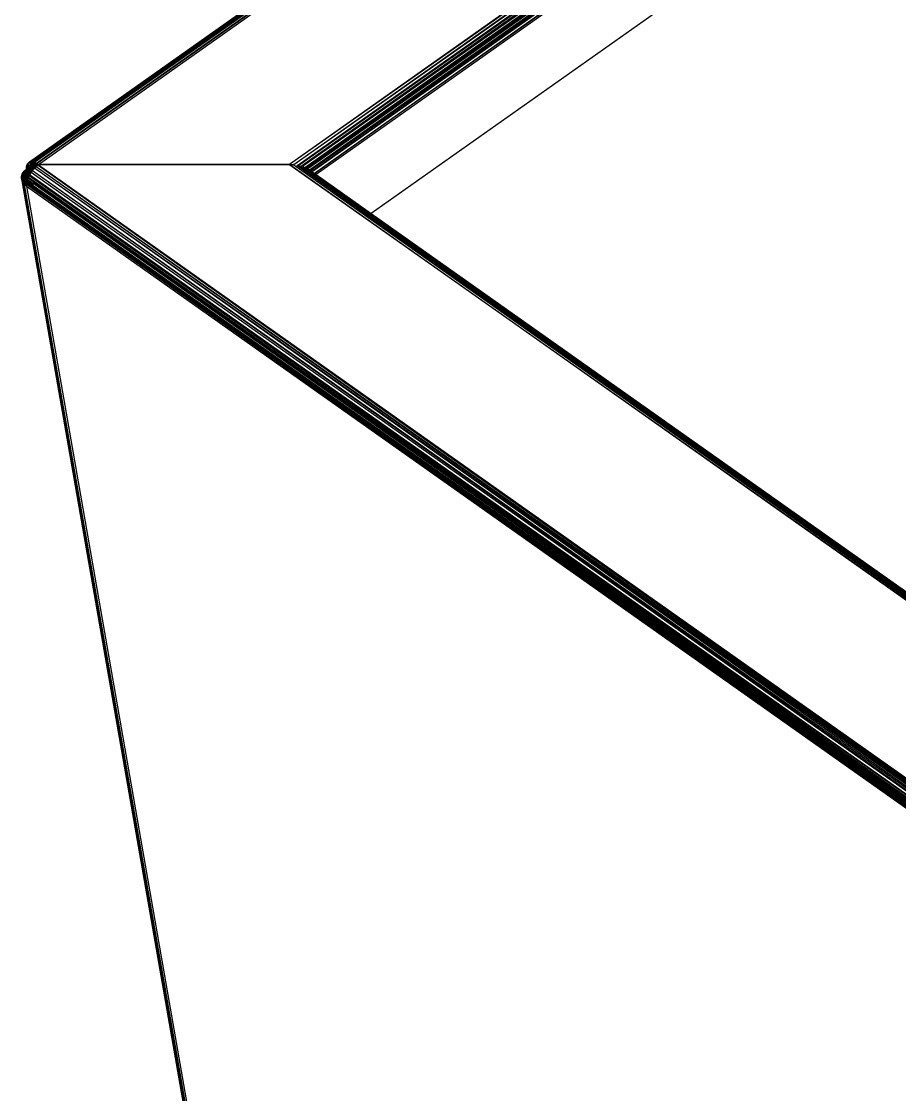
# Model space of a CAD drawing. Header units: inches. Extents: x 12 to 4609, y 5 to 3256.
# Drawn here: x 2518.5 to 2725.4, y 2174.7 to 2427.5 of the extents above; entities that cross this region are included whole.
import ezdxf

# ---------------------------------------------------------------- set-up
doc = ezdxf.new("R2010")
doc.units = ezdxf.units.IN
doc.header["$MEASUREMENT"] = 0

msp = doc.modelspace()

# ---------------------------------------------------------------- linework, layer by layer
for p, q in [((2871.17, 2642.37), (2520.46, 2394.38)), ((2870.89, 2642.2), (2520.46, 2394.38)), ((2868.69, 2640.44), (2520.46, 2394.38)), ((2520.8, 2394.45), (2868.69, 2640.44)), ((2520.8, 2394.45), (2869.08, 2640.42)), ((2869.08, 2640.42), (2521.19, 2394.44)), ((2521.19, 2394.44), (2869.51, 2640.31)), ((2869.51, 2640.31), (2521.64, 2394.32)), ((2869.96, 2640.1), (2521.64, 2394.32)), ((2522.1, 2394.12), (2869.96, 2640.1)), ((2869.96, 2640.1), (2522.21, 2394.06)), ((2870.43, 2639.81), (2522.21, 2394.06)), ((2522.57, 2393.84), (2870.43, 2639.81)), ((2902.83, 2620.9), (2581.72, 2393.84)), ((2903.33, 2620.51), (2581.72, 2393.84)), ((2903.33, 2620.51), (2582.73, 2393.76)), ((2903.8, 2620.04), (2582.73, 2393.76)), ((2583.62, 2393.64), (2903.8, 2620.04)), ((2583.62, 2393.64), (2904.24, 2619.51)), ((2583.75, 2393.61), (2904.24, 2619.51)), ((2904.24, 2619.51), (2583.88, 2393.58)), ((2904.24, 2619.51), (2584.49, 2393.41)), ((2904.65, 2618.95), (2584.49, 2393.41)), ((2904.65, 2618.95), (2584.78, 2393.33)), ((2585.3, 2393.13), (2904.65, 2618.95)), ((2585.3, 2393.13), (2905, 2618.35)), ((2585.61, 2393), (2905, 2618.35)), ((2905, 2618.35), (2585.71, 2392.95)), ((2905, 2618.35), (2585.99, 2392.78)), ((2905.28, 2617.75), (2585.99, 2392.78)), ((2586.38, 2392.55), (2905.28, 2617.75)), ((2586.59, 2392.41), (2905.28, 2617.75)), ((2586.59, 2392.41), (2905.49, 2617.16)), ((2905.49, 2617.16), (2586.96, 2392.13)), ((2905.49, 2617.16), (2587.03, 2392.08)), ((2587.54, 2391.72), (2905.49, 2617.16)), ((2905.62, 2616.59), (2587.54, 2391.72)), ((2905.62, 2616.59), (2587.57, 2391.7)), ((2905.66, 2616.07), (2587.57, 2391.7)), ((2905.66, 2616.07), (2587.96, 2391.42)), ((2874.17, 2575.41), (2600.96, 2382.23)), ((2518.91, 2391.91), (2519.14, 2392.2)), ((2519.14, 2392.2), (2519.26, 2392.34)), ((2519.14, 2392.2), (2519.29, 2392.14)), ((2519.26, 2392.34), (2519.43, 2392.48)), ((2519.26, 2392.34), (2519.81, 2392.13)), ((2519.26, 2392.34), (2519.82, 2392.08)), ((2519.29, 2392.14), (2519.26, 2392.34)), ((2519.35, 2391.81), (2519.29, 2392.14)), ((2519.29, 2392.14), (2519.86, 2391.87)), ((2519.29, 2392.14), (2519.84, 2391.96)), ((2519.43, 2392.48), (2519.71, 2392.72)), ((2519.43, 2392.48), (2519.78, 2392.33)), ((2519.43, 2392.48), (2519.78, 2392.29)), ((2519.7, 2392.83), (2519.72, 2393.18)), ((2519.71, 2392.72), (2519.7, 2392.83)), ((2519.79, 2392.78), (2519.7, 2392.83)), ((2519.79, 2392.78), (2519.71, 2392.72)), ((2520.86, 2392.01), (2519.71, 2392.72)), ((2519.71, 2392.72), (2520.79, 2391.92)), ((2520.88, 2392.04), (2519.71, 2392.72)), ((2519.78, 2392.33), (2519.71, 2392.72)), ((2519.72, 2393.3), (2519.77, 2393.5)), ((2519.72, 2393.3), (2519.87, 2393.41)), ((2519.72, 2393.18), (2519.72, 2393.3)), ((2519.79, 2393.24), (2519.72, 2393.3)), ((2519.72, 2393.18), (2519.79, 2393.24)), ((2519.93, 2392.99), (2519.72, 2393.18)), ((2519.77, 2393.5), (2519.79, 2393.6)), ((2519.87, 2393.41), (2519.77, 2393.5)), ((2519.78, 2392.33), (2520.76, 2391.87)), ((2519.78, 2392.29), (2519.78, 2392.33)), ((2519.78, 2392.29), (2520.71, 2391.78)), ((2519.81, 2392.13), (2519.78, 2392.29)), ((2519.79, 2393.6), (2519.81, 2393.65)), ((2519.83, 2393.63), (2519.79, 2393.6)), ((2519.95, 2393.46), (2519.79, 2393.6)), ((2519.79, 2393.24), (2519.95, 2393.35)), ((2520.01, 2393.05), (2519.79, 2393.24)), ((2520.88, 2392.04), (2519.79, 2392.78)), ((2519.81, 2393.65), (2519.86, 2393.77)), ((2519.91, 2393.72), (2519.81, 2393.65)), ((2519.83, 2393.63), (2519.81, 2393.65)), ((2519.81, 2392.13), (2520.71, 2391.78)), ((2519.82, 2392.08), (2519.81, 2392.13)), ((2519.82, 2392.08), (2520.65, 2391.69)), ((2519.84, 2391.96), (2519.82, 2392.08)), ((2519.93, 2393.7), (2519.83, 2393.63)), ((2519.98, 2393.48), (2519.83, 2393.63)), ((2519.84, 2391.96), (2519.84, 2391.94)), ((2519.86, 2393.77), (2519.95, 2393.94)), ((2519.91, 2393.72), (2519.86, 2393.77)), ((2519.87, 2393.41), (2519.95, 2393.46)), ((2519.95, 2393.35), (2519.87, 2393.41)), ((2520.05, 2393.83), (2519.91, 2393.72)), ((2519.93, 2393.7), (2519.91, 2393.72)), ((2520.08, 2393.8), (2519.93, 2393.7)), ((2520.06, 2393.54), (2519.93, 2393.7)), ((2519.93, 2392.99), (2520.01, 2393.05)), ((2520, 2392.93), (2519.93, 2392.99)), ((2519.95, 2393.94), (2519.97, 2393.98)), ((2520.05, 2393.83), (2519.95, 2393.94)), ((2519.95, 2393.46), (2519.98, 2393.48)), ((2520.01, 2393.39), (2519.95, 2393.46)), ((2519.95, 2393.35), (2520.01, 2393.39)), ((2520.13, 2393.13), (2519.95, 2393.35)), ((2520.16, 2393.16), (2519.95, 2393.35)), ((2519.97, 2393.98), (2520, 2394.01)), ((2519.97, 2393.98), (2520.02, 2393.99)), ((2519.98, 2393.48), (2520.06, 2393.54)), ((2520.04, 2393.42), (2519.98, 2393.48)), ((2520, 2394.01), (2520.17, 2394.2)), ((2520.02, 2393.99), (2520, 2394.01)), ((2520.08, 2392.98), (2520, 2392.93)), ((2520.92, 2392.09), (2520, 2392.93)), ((2520.99, 2392.19), (2520, 2392.93)), ((2520.01, 2393.39), (2520.04, 2393.42)), ((2520.22, 2393.2), (2520.01, 2393.39)), ((2520.01, 2393.05), (2520.13, 2393.13)), ((2520.08, 2392.98), (2520.01, 2393.05)), ((2520.12, 2393.88), (2520.02, 2393.99)), ((2520.04, 2393.42), (2520.13, 2393.47)), ((2520.24, 2393.22), (2520.04, 2393.42)), ((2520.12, 2393.88), (2520.05, 2393.83)), ((2520.08, 2393.8), (2520.05, 2393.83)), ((2520.06, 2393.54), (2520.21, 2393.65)), ((2520.13, 2393.47), (2520.06, 2393.54)), ((2520.15, 2393.49), (2520.06, 2393.54)), ((2520.15, 2393.85), (2520.08, 2393.8)), ((2520.21, 2393.65), (2520.08, 2393.8)), ((2520.19, 2393.06), (2520.08, 2392.98)), ((2520.99, 2392.19), (2520.08, 2392.98)), ((2521.02, 2392.23), (2520.08, 2392.98)), ((2520.15, 2393.85), (2520.12, 2393.88)), ((2520.13, 2393.47), (2520.15, 2393.49)), ((2520.31, 2393.27), (2520.13, 2393.47)), ((2520.13, 2393.13), (2520.16, 2393.16)), ((2520.19, 2393.06), (2520.13, 2393.13)), ((2520.29, 2393.7), (2520.15, 2393.85)), ((2520.15, 2393.85), (2520.26, 2393.68)), ((2520.15, 2393.49), (2520.27, 2393.58)), ((2520.36, 2393.3), (2520.15, 2393.49)), ((2520.16, 2393.16), (2520.22, 2393.2)), ((2520.24, 2393.1), (2520.16, 2393.16)), ((2520.17, 2394.2), (2520.39, 2394.33)), ((2520.24, 2393.1), (2520.19, 2393.06)), ((2521.02, 2392.23), (2520.19, 2393.06)), ((2520.21, 2393.65), (2520.26, 2393.68)), ((2520.27, 2393.58), (2520.21, 2393.65)), ((2520.22, 2393.2), (2520.24, 2393.22)), ((2520.29, 2393.13), (2520.22, 2393.2)), ((2520.24, 2393.22), (2520.31, 2393.27)), ((2520.31, 2393.15), (2520.24, 2393.22)), ((2520.29, 2393.13), (2520.24, 2393.1)), ((2521.11, 2392.36), (2520.24, 2393.1)), ((2520.26, 2393.68), (2520.29, 2393.7)), ((2520.26, 2393.68), (2520.32, 2393.61)), ((2520.27, 2393.58), (2520.32, 2393.61)), ((2520.46, 2393.37), (2520.27, 2393.58)), ((2520.36, 2393.64), (2520.29, 2393.7)), ((2520.31, 2393.15), (2520.29, 2393.13)), ((2521.11, 2392.36), (2520.29, 2393.13)), ((2520.31, 2393.27), (2520.36, 2393.3)), ((2520.38, 2393.19), (2520.31, 2393.27)), ((2520.38, 2393.19), (2520.31, 2393.15)), ((2521.11, 2392.36), (2520.31, 2393.15)), ((2520.32, 2393.61), (2520.36, 2393.64)), ((2520.32, 2393.61), (2520.5, 2393.4)), ((2520.55, 2393.43), (2520.36, 2393.64)), ((2520.36, 2393.3), (2520.46, 2393.37)), ((2520.43, 2393.23), (2520.36, 2393.3)), ((2520.43, 2393.23), (2520.38, 2393.19)), ((2521.11, 2392.36), (2520.38, 2393.19)), ((2520.39, 2394.33), (2520.46, 2394.38)), ((2520.4, 2394.3), (2520.39, 2394.33)), ((2520.54, 2394.39), (2520.4, 2394.3)), ((2520.42, 2394.27), (2520.4, 2394.3)), ((2520.42, 2394.27), (2520.49, 2394.32)), ((2520.49, 2394.14), (2520.42, 2394.27)), ((2520.53, 2393.3), (2520.43, 2393.23)), ((2521.21, 2392.48), (2520.43, 2393.23)), ((2520.46, 2394.38), (2520.54, 2394.39)), ((2520.49, 2394.32), (2520.46, 2394.38)), ((2520.46, 2393.37), (2520.5, 2393.4)), ((2520.53, 2393.3), (2520.46, 2393.37)), ((2520.49, 2394.32), (2520.63, 2394.41)), ((2520.57, 2394.2), (2520.49, 2394.32)), ((2520.57, 2394.2), (2520.49, 2394.14)), ((2520.51, 2394.11), (2520.49, 2394.14)), ((2520.5, 2393.4), (2520.55, 2393.43)), ((2520.5, 2393.4), (2520.56, 2393.32)), ((2520.59, 2394.16), (2520.51, 2394.11)), ((2520.61, 2393.93), (2520.51, 2394.11)), ((2520.64, 2393.95), (2520.51, 2394.11)), ((2520.56, 2393.32), (2520.53, 2393.3)), ((2521.21, 2392.48), (2520.53, 2393.3)), ((2521.24, 2392.51), (2520.53, 2393.3)), ((2520.54, 2394.39), (2520.63, 2394.41)), ((2520.62, 2393.36), (2520.55, 2393.43)), ((2520.62, 2393.36), (2520.56, 2393.32)), ((2520.56, 2393.32), (2521.24, 2392.51)), ((2520.7, 2394.29), (2520.57, 2394.2)), ((2520.59, 2394.16), (2520.57, 2394.2)), ((2520.72, 2394.26), (2520.59, 2394.16)), ((2520.69, 2393.99), (2520.59, 2394.16)), ((2520.61, 2393.93), (2520.64, 2393.95)), ((2520.66, 2393.85), (2520.61, 2393.93)), ((2521.33, 2392.62), (2520.62, 2393.36)), ((2520.63, 2394.41), (2520.8, 2394.45)), ((2520.7, 2394.29), (2520.63, 2394.41)), ((2520.64, 2393.95), (2520.69, 2393.99)), ((2520.69, 2393.87), (2520.64, 2393.95)), ((2520.66, 2393.85), (2520.69, 2393.87)), ((2520.79, 2393.61), (2520.66, 2393.85)), ((2520.69, 2393.99), (2520.82, 2394.08)), ((2520.74, 2393.91), (2520.69, 2393.99)), ((2520.69, 2393.87), (2520.74, 2393.91)), ((2520.84, 2393.64), (2520.69, 2393.87)), ((2520.83, 2394.39), (2520.7, 2394.29)), ((2520.72, 2394.26), (2520.7, 2394.29)), ((2520.85, 2394.35), (2520.72, 2394.26)), ((2520.82, 2394.08), (2520.72, 2394.26)), ((2520.74, 2393.91), (2520.86, 2394)), ((2520.88, 2393.67), (2520.74, 2393.91)), ((2520.79, 2393.61), (2520.84, 2393.64)), ((2520.84, 2393.52), (2520.79, 2393.61)), ((2520.8, 2394.45), (2520.9, 2394.45)), ((2520.83, 2394.39), (2520.8, 2394.45)), ((2520.82, 2394.08), (2520.93, 2394.16)), ((2520.86, 2394), (2520.82, 2394.08)), ((2520.86, 2392.01), (2520.82, 2391.95)), ((2520.9, 2394.45), (2520.83, 2394.39)), ((2520.85, 2394.35), (2520.83, 2394.39)), ((2520.84, 2393.64), (2520.88, 2393.67)), ((2520.89, 2393.56), (2520.84, 2393.64)), ((2520.89, 2393.56), (2520.84, 2393.52)), ((2521.33, 2392.62), (2520.84, 2393.52)), ((2520.93, 2394.4), (2520.85, 2394.35)), ((2520.93, 2394.16), (2520.85, 2394.35)), ((2520.86, 2394), (2520.97, 2394.07)), ((2520.97, 2393.73), (2520.86, 2394)), ((2521, 2393.75), (2520.86, 2394)), ((2520.88, 2392.04), (2520.86, 2392.01)), ((2520.88, 2393.67), (2520.97, 2393.73)), ((2520.93, 2393.58), (2520.88, 2393.67)), ((2520.92, 2392.09), (2520.88, 2392.04)), ((2520.93, 2393.58), (2520.89, 2393.56)), ((2521.43, 2392.73), (2520.89, 2393.56)), ((2520.9, 2394.45), (2521.19, 2394.44)), ((2520.93, 2394.4), (2520.9, 2394.45)), ((2520.99, 2392.19), (2520.92, 2392.09)), ((2521.02, 2394.22), (2520.93, 2394.4)), ((2520.93, 2394.16), (2521.02, 2394.22)), ((2520.97, 2394.07), (2520.93, 2394.16)), ((2521.02, 2393.64), (2520.93, 2393.58)), ((2521.43, 2392.73), (2520.93, 2393.58)), ((2521.46, 2392.76), (2520.93, 2393.58)), ((2520.97, 2394.07), (2521.06, 2394.13)), ((2521.08, 2393.81), (2520.97, 2394.07)), ((2521.11, 2393.83), (2520.97, 2394.07)), ((2520.97, 2393.73), (2521, 2393.75)), ((2521.02, 2393.64), (2520.97, 2393.73)), ((2521.02, 2392.23), (2520.99, 2392.19)), ((2521, 2393.75), (2521.08, 2393.81)), ((2521.05, 2393.67), (2521, 2393.75)), ((2521.06, 2394.13), (2521.02, 2394.22)), ((2521.05, 2393.67), (2521.02, 2393.64)), ((2521.46, 2392.76), (2521.02, 2393.64)), ((2521.11, 2392.36), (2521.02, 2392.23)), ((2521.12, 2393.72), (2521.05, 2393.67)), ((2521.52, 2392.83), (2521.05, 2393.67)), ((2521.18, 2393.88), (2521.06, 2394.13)), ((2521.08, 2393.81), (2521.11, 2393.83)), ((2521.12, 2393.72), (2521.08, 2393.81)), ((2521.11, 2393.83), (2521.18, 2393.88)), ((2521.16, 2393.75), (2521.11, 2393.83)), ((2521.16, 2392.42), (2521.11, 2392.36)), ((2521.16, 2393.75), (2521.12, 2393.72)), ((2521.52, 2392.83), (2521.12, 2393.72)), ((2521.22, 2393.79), (2521.16, 2393.75)), ((2521.59, 2392.91), (2521.16, 2393.75)), ((2521.21, 2392.48), (2521.16, 2392.42)), ((2521.16, 2392.42), (2869.08, 2146.5)), ((2521.16, 2392.42), (2868.69, 2145.96)), ((2521.22, 2393.79), (2521.18, 2393.88)), ((2521.19, 2394.44), (2521.3, 2394.41)), ((2521.22, 2394.36), (2521.19, 2394.44)), ((2521.24, 2392.51), (2521.21, 2392.48)), ((2521.22, 2394.36), (2521.3, 2394.41)), ((2521.25, 2394.27), (2521.22, 2394.36)), ((2521.59, 2392.91), (2521.22, 2393.79)), ((2521.62, 2392.94), (2521.22, 2393.79)), ((2521.33, 2392.62), (2521.24, 2392.51)), ((2521.25, 2394.27), (2521.42, 2394.39)), ((2521.36, 2394.01), (2521.25, 2394.27)), ((2521.33, 2393.99), (2521.25, 2394.27)), ((2521.3, 2394.41), (2521.42, 2394.39)), ((2521.33, 2393.99), (2521.36, 2394.01)), ((2521.36, 2393.89), (2521.33, 2393.99)), ((2521.43, 2392.73), (2521.33, 2392.62)), ((2521.36, 2394.01), (2521.57, 2394.15)), ((2521.4, 2393.92), (2521.36, 2394.01)), ((2521.4, 2393.92), (2521.36, 2393.89)), ((2521.64, 2392.97), (2521.36, 2393.89)), ((2521.59, 2394.05), (2521.4, 2393.92)), ((2521.74, 2393.06), (2521.4, 2393.92)), ((2521.42, 2394.39), (2521.52, 2394.36)), ((2521.46, 2392.76), (2521.43, 2392.73)), ((2521.52, 2392.83), (2521.46, 2392.76)), ((2521.52, 2394.36), (2521.64, 2394.32)), ((2521.57, 2394.15), (2521.52, 2394.36)), ((2521.59, 2392.91), (2521.52, 2392.83)), ((2521.57, 2394.15), (2521.67, 2394.23)), ((2521.59, 2394.05), (2521.57, 2394.15)), ((2521.61, 2394.06), (2521.57, 2394.15)), ((2521.61, 2394.06), (2521.59, 2394.05)), ((2521.79, 2393.11), (2521.59, 2394.05)), ((2521.62, 2392.94), (2521.59, 2392.91)), ((2869.08, 2146.5), (2521.59, 2392.91)), ((2869.51, 2146.99), (2521.59, 2392.91)), ((2521.7, 2394.12), (2521.61, 2394.06)), ((2521.88, 2393.2), (2521.61, 2394.06)), ((2521.64, 2392.97), (2521.62, 2392.94)), ((2521.64, 2394.32), (2521.75, 2394.28)), ((2521.67, 2394.23), (2521.64, 2394.32)), ((2521.74, 2393.06), (2521.64, 2392.97)), ((2521.67, 2394.23), (2521.75, 2394.28)), ((2521.7, 2394.12), (2521.67, 2394.23)), ((2521.86, 2394.23), (2521.7, 2394.12)), ((2521.91, 2393.22), (2521.7, 2394.12)), ((2521.93, 2393.24), (2521.7, 2394.12)), ((2521.79, 2393.11), (2521.74, 2393.06)), ((2521.75, 2394.28), (2521.86, 2394.23)), ((2521.88, 2393.2), (2521.79, 2393.11)), ((2521.86, 2394.23), (2522.08, 2394.14)), ((2521.99, 2393.3), (2521.86, 2394.23)), ((2522.05, 2393.35), (2521.86, 2394.23)), ((2521.91, 2393.22), (2521.88, 2393.2)), ((2521.93, 2393.24), (2521.91, 2393.22)), ((2521.99, 2393.3), (2521.93, 2393.24)), ((2522.05, 2393.35), (2521.99, 2393.3)), ((2521.99, 2393.3), (2869.96, 2147.42)), ((2521.99, 2393.3), (2869.51, 2146.99)), ((2522.11, 2393.4), (2522.05, 2393.35)), ((2522.08, 2394.14), (2522.1, 2394.12)), ((2522.1, 2394.12), (2522.21, 2394.06)), ((2522.1, 2394.12), (2522.19, 2393.46)), ((2522.14, 2393.43), (2522.1, 2394.12)), ((2522.14, 2393.43), (2522.11, 2393.4)), ((2522.19, 2393.46), (2522.14, 2393.43)), ((2522.27, 2393.53), (2522.19, 2393.46)), ((2522.21, 2394.06), (2522.57, 2393.84)), ((2522.21, 2394.06), (2522.27, 2393.53)), ((2522.21, 2394.06), (2522.32, 2393.57)), ((2522.32, 2393.57), (2522.27, 2393.53)), ((2522.46, 2393.69), (2522.32, 2393.57)), ((2522.57, 2393.77), (2522.46, 2393.69)), ((2522.46, 2393.69), (2870.43, 2147.79)), ((2522.46, 2393.69), (2869.96, 2147.42)), ((2522.57, 2393.77), (2522.57, 2393.84)), ((2523.11, 2393.84), (2522.57, 2393.84)), ((2522.57, 2393.77), (2870.43, 2147.79)), ((2523.01, 2393.77), (2522.57, 2393.77)), ((2523.11, 2393.84), (2523.01, 2393.77)), ((2523.07, 2393.77), (2523.01, 2393.77)), ((2523.07, 2393.77), (2523.17, 2393.84)), ((2523.17, 2393.77), (2523.07, 2393.77)), ((2523.17, 2393.84), (2523.11, 2393.84)), ((2523.27, 2393.84), (2523.17, 2393.77)), ((2523.27, 2393.84), (2523.17, 2393.84)), ((2523.25, 2393.77), (2523.17, 2393.77)), ((2523.32, 2393.84), (2523.25, 2393.77)), ((2523.31, 2393.77), (2523.25, 2393.77)), ((2523.32, 2393.84), (2523.27, 2393.84)), ((2523.41, 2393.84), (2523.31, 2393.77)), ((2523.36, 2393.77), (2523.31, 2393.77)), ((2523.32, 2393.84), (2523.41, 2393.84)), ((2523.41, 2393.84), (2523.36, 2393.77)), ((2523.43, 2393.77), (2523.36, 2393.77)), ((2523.41, 2393.84), (2523.53, 2393.84)), ((2523.53, 2393.84), (2523.43, 2393.77)), ((2523.51, 2393.77), (2523.43, 2393.77)), ((2523.51, 2393.77), (2523.61, 2393.84)), ((2523.65, 2393.77), (2523.51, 2393.77)), ((2523.61, 2393.84), (2523.53, 2393.84)), ((2523.75, 2393.84), (2523.61, 2393.84)), ((2523.65, 2393.77), (2523.75, 2393.84)), ((2523.74, 2393.77), (2523.65, 2393.77)), ((2523.84, 2393.84), (2523.74, 2393.77)), ((2523.83, 2393.77), (2523.74, 2393.77)), ((2523.84, 2393.84), (2523.75, 2393.84)), ((2523.93, 2393.84), (2523.83, 2393.77)), ((2524.01, 2393.77), (2523.83, 2393.77)), ((2523.93, 2393.84), (2523.84, 2393.84)), ((2524.11, 2393.84), (2523.93, 2393.84)), ((2524.01, 2393.77), (2524.11, 2393.84)), ((2524.13, 2393.77), (2524.01, 2393.77)), ((2524.23, 2393.84), (2524.11, 2393.84)), ((2524.13, 2393.77), (2524.23, 2393.84)), ((2524.47, 2393.77), (2524.13, 2393.77)), ((2524.57, 2393.84), (2524.23, 2393.84)), ((2524.47, 2393.77), (2524.57, 2393.84)), ((2581.72, 2393.77), (2524.47, 2393.77)), ((2581.72, 2393.84), (2524.57, 2393.84)), ((2581.72, 2393.84), (2581.72, 2393.77)), ((2581.72, 2393.84), (2581.76, 2393.77)), ((2581.72, 2393.84), (2581.95, 2393.79)), ((2581.76, 2393.77), (2581.72, 2393.77)), ((2581.76, 2393.77), (2581.95, 2393.79)), ((2902.83, 2166.71), (2581.76, 2393.77)), ((2581.76, 2393.77), (2903.28, 2166.98)), ((2581.95, 2393.79), (2581.98, 2393.78)), ((2581.98, 2393.78), (2582.45, 2393.84)), ((2582.56, 2393.66), (2581.98, 2393.78)), ((2582.45, 2393.84), (2582.6, 2393.85)), ((2582.64, 2393.74), (2582.56, 2393.66)), ((2582.6, 2393.85), (2582.7, 2393.76)), ((2582.64, 2393.74), (2582.67, 2393.74)), ((2582.67, 2393.74), (2582.73, 2393.76)), ((2582.7, 2393.76), (2582.73, 2393.76)), ((2582.73, 2393.76), (2903.28, 2166.98)), ((2583.42, 2393.65), (2903.28, 2166.98)), ((2583.42, 2393.65), (2860.86, 2197.48)), ((2583.6, 2393.62), (2583.62, 2393.64)), ((2860.9, 2197.51), (2583.75, 2393.61)), ((2583.75, 2393.61), (2583.88, 2393.58)), ((2583.88, 2393.58), (2860.9, 2197.51)), ((2584.23, 2393.48), (2904.12, 2167.31)), ((2584.23, 2393.48), (2860.9, 2197.51)), ((2584.81, 2393.33), (2904.12, 2167.31)), ((2584.99, 2393.26), (2904.5, 2167.34)), ((2584.99, 2393.26), (2904.12, 2167.31)), ((2585.64, 2392.99), (2585.67, 2392.97)), ((2585.67, 2392.97), (2585.71, 2392.95)), ((2585.71, 2392.95), (2585.75, 2392.93)), ((2585.75, 2392.93), (2585.99, 2392.78)), ((2585.99, 2392.78), (2585.96, 2392.76)), ((2585.99, 2392.78), (2586.24, 2392.63)), ((2586.24, 2392.63), (2586.38, 2392.55)), ((2586.38, 2392.55), (2586.4, 2392.53)), ((2586.4, 2392.53), (2586.59, 2392.41)), ((2586.59, 2392.41), (2586.96, 2392.13)), ((2586.96, 2392.13), (2587.03, 2392.08)), ((2587.03, 2392.08), (2587.54, 2391.72)), ((2518.54, 2390.73), (2518.55, 2390.97)), ((2518.54, 2390.62), (2518.54, 2390.73)), ((2518.54, 2390.73), (2518.59, 2390.73)), ((2518.55, 2390.48), (2518.54, 2390.62)), ((2518.54, 2390.62), (2518.58, 2390.48)), ((2518.54, 2390.62), (2518.61, 2390.62)), ((2518.55, 2390.97), (2518.6, 2391.22)), ((2518.55, 2390.97), (2518.64, 2390.97)), ((2518.59, 2390.73), (2518.55, 2390.97)), ((2518.61, 2390.31), (2518.55, 2390.48)), ((2518.55, 2390.48), (2518.58, 2390.48)), ((2518.55, 2390.48), (2586.11, 2004.36)), ((2518.58, 2390.48), (2518.64, 2390.49)), ((2518.59, 2390.73), (2518.68, 2390.74)), ((2518.61, 2390.62), (2518.59, 2390.73)), ((2518.6, 2391.22), (2518.62, 2391.29)), ((2518.6, 2391.22), (2518.72, 2391.21)), ((2518.61, 2390.62), (2518.7, 2390.63)), ((2518.64, 2390.49), (2518.61, 2390.62)), ((2518.61, 2390.31), (2518.67, 2390.32)), ((2518.61, 2390.31), (2518.62, 2390.24)), ((2518.62, 2391.29), (2518.67, 2391.46)), ((2518.62, 2391.29), (2518.7, 2391.29)), ((2518.62, 2390.24), (2518.68, 2390.25)), ((2518.67, 2389.99), (2518.62, 2390.24)), ((2518.64, 2390.97), (2518.76, 2390.98)), ((2518.68, 2390.74), (2518.64, 2390.97)), ((2518.64, 2390.49), (2518.72, 2390.5)), ((2518.67, 2391.46), (2518.74, 2391.61)), ((2518.7, 2391.29), (2518.67, 2391.46)), ((2518.67, 2391.46), (2518.77, 2391.44)), ((2518.67, 2390.32), (2518.75, 2390.34)), ((2518.68, 2390.25), (2518.67, 2390.32)), ((2518.67, 2389.99), (2518.72, 2390.01)), ((2586.23, 2003.92), (2518.67, 2389.99)), ((2518.67, 2389.99), (2586.11, 2004.36)), ((2518.75, 2389.84), (2518.67, 2389.99)), ((2518.68, 2390.74), (2518.8, 2390.75)), ((2518.7, 2390.63), (2518.68, 2390.74)), ((2518.68, 2390.25), (2518.76, 2390.26)), ((2518.72, 2391.21), (2518.7, 2391.29)), ((2518.7, 2391.29), (2518.8, 2391.28)), ((2518.7, 2390.63), (2518.82, 2390.64)), ((2518.72, 2390.5), (2518.7, 2390.63)), ((2518.72, 2391.21), (2518.81, 2391.21)), ((2518.72, 2390.5), (2518.84, 2390.51)), ((2518.72, 2390.01), (2518.81, 2390.03)), ((2518.75, 2389.84), (2518.72, 2390.01)), ((2518.74, 2391.61), (2518.78, 2391.69)), ((2518.77, 2391.44), (2518.74, 2391.61)), ((2518.74, 2391.61), (2518.97, 2391.57)), ((2518.75, 2390.34), (2518.87, 2390.36)), ((2518.76, 2390.26), (2518.75, 2390.34)), ((2518.78, 2389.76), (2518.75, 2389.84)), ((2518.8, 2390.75), (2518.76, 2390.98)), ((2518.76, 2390.98), (2518.85, 2390.98)), ((2518.76, 2390.26), (2518.88, 2390.28)), ((2518.8, 2391.28), (2518.77, 2391.44)), ((2518.77, 2391.44), (2519, 2391.41)), ((2518.78, 2391.69), (2518.91, 2391.91)), ((2518.78, 2391.69), (2518.95, 2391.66)), ((2518.78, 2389.76), (2518.85, 2389.79)), ((2518.82, 2389.69), (2518.78, 2389.76)), ((2518.81, 2391.21), (2518.8, 2391.28)), ((2518.8, 2391.28), (2519.02, 2391.27)), ((2518.82, 2390.64), (2518.8, 2390.75)), ((2518.8, 2390.75), (2518.89, 2390.75)), ((2518.81, 2391.21), (2519.04, 2391.2)), ((2518.81, 2390.03), (2518.92, 2390.06)), ((2518.85, 2389.79), (2518.81, 2390.03)), ((2518.82, 2390.64), (2518.91, 2390.65)), ((2518.84, 2390.51), (2518.82, 2390.64)), ((2518.82, 2389.69), (2518.86, 2389.7)), ((2586.23, 2003.92), (2518.82, 2389.69)), ((2518.88, 2389.58), (2518.82, 2389.69)), ((2518.84, 2390.51), (2518.93, 2390.52)), ((2518.89, 2390.75), (2518.85, 2390.98)), ((2518.85, 2390.98), (2519.07, 2390.98)), ((2518.85, 2389.79), (2518.96, 2389.83)), ((2518.86, 2389.7), (2518.85, 2389.79)), ((2518.86, 2389.7), (2518.98, 2389.74)), ((2518.88, 2389.58), (2518.86, 2389.7)), ((2518.87, 2390.36), (2518.96, 2390.38)), ((2518.88, 2390.28), (2518.87, 2390.36)), ((2518.88, 2390.28), (2518.97, 2390.29)), ((2518.91, 2389.54), (2518.88, 2389.58)), ((2518.89, 2390.75), (2519.11, 2390.77)), ((2518.91, 2390.65), (2518.89, 2390.75)), ((2518.91, 2391.91), (2519.35, 2391.81)), ((2518.91, 2391.91), (2519.36, 2391.77)), ((2518.91, 2390.65), (2519.13, 2390.66)), ((2518.93, 2390.52), (2518.91, 2390.65)), ((2518.91, 2389.54), (2519, 2389.58)), ((2518.92, 2389.5), (2518.91, 2389.54)), ((2518.92, 2390.06), (2519.01, 2390.09)), ((2518.96, 2389.83), (2518.92, 2390.06)), ((2518.93, 2389.45), (2518.92, 2389.5)), ((2519.04, 2389.38), (2518.92, 2389.5)), ((2518.93, 2390.52), (2519.15, 2390.54)), ((2586.23, 2003.92), (2518.93, 2389.45)), ((2586.46, 2003.49), (2518.93, 2389.45)), ((2518.97, 2391.57), (2518.95, 2391.66)), ((2518.95, 2391.66), (2519.39, 2391.58)), ((2518.96, 2390.38), (2519.17, 2390.42)), ((2518.97, 2390.29), (2518.96, 2390.38)), ((2518.96, 2389.83), (2519.05, 2389.86)), ((2518.98, 2389.74), (2518.96, 2389.83)), ((2519, 2391.41), (2518.97, 2391.57)), ((2518.97, 2391.57), (2519.4, 2391.51)), ((2518.97, 2390.29), (2520.02, 2390.45)), ((2518.97, 2390.29), (2519.18, 2390.36)), ((2518.98, 2389.74), (2519.06, 2389.77)), ((2519, 2389.58), (2518.98, 2389.74)), ((2519.02, 2391.27), (2519, 2391.41)), ((2519, 2391.41), (2519.43, 2391.38)), ((2519, 2391.41), (2519.43, 2391.34)), ((2519, 2389.58), (2519.09, 2389.61)), ((2519.04, 2389.38), (2519, 2389.58)), ((2519.01, 2390.09), (2519.22, 2390.15)), ((2519.05, 2389.86), (2519.01, 2390.09)), ((2519.04, 2391.2), (2519.02, 2391.27)), ((2519.02, 2391.27), (2519.45, 2391.25)), ((2519.04, 2391.2), (2520.29, 2391.05)), ((2519.04, 2391.2), (2519.46, 2391.18)), ((2519.05, 2389.86), (2519.26, 2389.93)), ((2519.06, 2389.77), (2519.05, 2389.86)), ((2519.06, 2389.77), (2519.27, 2389.83)), ((2519.09, 2389.61), (2519.06, 2389.77)), ((2519.07, 2390.98), (2519.49, 2390.99)), ((2519.07, 2390.98), (2519.51, 2390.94)), ((2519.11, 2390.77), (2519.07, 2390.98)), ((2519.09, 2389.61), (2519.3, 2389.7)), ((2519.13, 2389.42), (2519.09, 2389.61)), ((2519.11, 2390.77), (2519.53, 2390.8)), ((2519.13, 2390.66), (2519.11, 2390.77)), ((2519.13, 2390.66), (2519.54, 2390.74)), ((2519.13, 2390.66), (2519.55, 2390.7)), ((2519.15, 2390.54), (2519.13, 2390.66)), ((2519.13, 2389.42), (2519.33, 2389.49)), ((2519.15, 2390.54), (2519.56, 2390.63)), ((2519.15, 2390.54), (2519.57, 2390.59)), ((2519.17, 2390.42), (2519.58, 2390.5)), ((2519.18, 2390.36), (2519.17, 2390.42)), ((2519.18, 2390.36), (2519.59, 2390.45)), ((2519.22, 2390.15), (2519.62, 2390.26)), ((2519.22, 2390.15), (2519.63, 2390.2)), ((2519.22, 2390.15), (2519.26, 2389.93)), ((2519.26, 2389.93), (2519.66, 2390.07)), ((2519.27, 2389.83), (2519.26, 2389.93)), ((2519.27, 2389.83), (2519.68, 2389.97)), ((2519.3, 2389.7), (2519.27, 2389.83)), ((2519.3, 2389.7), (2519.69, 2389.86)), ((2519.3, 2389.7), (2519.7, 2389.82)), ((2519.33, 2389.49), (2519.3, 2389.7)), ((2519.33, 2389.49), (2519.72, 2389.72)), ((2519.33, 2389.49), (2519.72, 2389.68)), ((2519.33, 2389.49), (2519.73, 2389.65)), ((2519.39, 2389.18), (2519.33, 2389.49)), ((2519.36, 2391.77), (2519.35, 2391.81)), ((2519.35, 2391.81), (2519.89, 2391.68)), ((2519.36, 2391.77), (2519.9, 2391.6)), ((2519.4, 2391.51), (2519.39, 2391.58)), ((2519.39, 2391.58), (2519.92, 2391.49)), ((2519.4, 2391.51), (2519.93, 2391.44)), ((2519.4, 2391.51), (2519.94, 2391.38)), ((2519.4, 2391.51), (2519.43, 2391.38)), ((2519.43, 2391.34), (2519.43, 2391.38)), ((2519.43, 2391.38), (2519.95, 2391.34)), ((2519.43, 2391.34), (2519.96, 2391.27)), ((2519.45, 2391.25), (2519.43, 2391.34)), ((2519.45, 2391.25), (2520.34, 2391.16)), ((2519.46, 2391.18), (2519.45, 2391.25)), ((2519.45, 2391.25), (2519.97, 2391.23)), ((2519.46, 2391.18), (2519.98, 2391.16)), ((2519.49, 2390.99), (2520.01, 2391.01)), ((2519.51, 2390.94), (2519.49, 2390.99)), ((2519.53, 2390.8), (2519.51, 2390.94)), ((2519.51, 2390.94), (2520.02, 2390.92)), ((2519.53, 2390.8), (2520.04, 2390.81)), ((2519.54, 2390.74), (2519.53, 2390.8)), ((2519.54, 2390.74), (2520.04, 2390.81)), ((2519.55, 2390.7), (2519.54, 2390.74)), ((2519.55, 2390.7), (2520.05, 2390.74)), ((2519.56, 2390.63), (2519.55, 2390.7)), ((2519.56, 2390.63), (2520.06, 2390.71)), ((2519.57, 2390.59), (2519.56, 2390.63)), ((2519.57, 2390.59), (2520.07, 2390.64)), ((2519.58, 2390.5), (2520.08, 2390.6)), ((2519.58, 2390.5), (2520.07, 2390.57)), ((2519.59, 2390.45), (2519.58, 2390.5)), ((2519.59, 2390.45), (2520.07, 2390.57)), ((2519.62, 2390.26), (2519.99, 2390.36)), ((2519.63, 2390.2), (2519.62, 2390.26)), ((2519.63, 2390.2), (2519.95, 2390.27)), ((2519.66, 2390.07), (2519.63, 2390.2)), ((2519.66, 2390.07), (2519.92, 2390.16)), ((2519.68, 2389.97), (2519.66, 2390.07)), ((2519.68, 2389.97), (2519.88, 2390.03)), ((2519.69, 2389.86), (2519.68, 2389.97)), ((2519.69, 2389.86), (2519.85, 2389.93)), ((2519.7, 2389.82), (2519.69, 2389.86)), ((2519.7, 2389.82), (2519.83, 2389.86)), ((2519.72, 2389.72), (2519.7, 2389.82)), ((2519.72, 2389.72), (2519.8, 2389.76)), ((2519.73, 2389.65), (2519.72, 2389.72)), ((2519.72, 2389.68), (2519.79, 2389.71)), ((2519.73, 2389.65), (2519.78, 2389.67)), ((2519.76, 2389.5), (2519.73, 2389.65)), ((2519.75, 2389.47), (2519.74, 2389.39)), ((2519.76, 2389.5), (2519.75, 2389.47)), ((2867.61, 2143.19), (2519.75, 2389.47)), ((2867.69, 2143.71), (2519.75, 2389.47)), ((2519.78, 2389.67), (2519.76, 2389.5)), ((2519.79, 2389.71), (2519.78, 2389.67)), ((2519.8, 2389.76), (2519.79, 2389.71)), ((2519.79, 2389.71), (2867.69, 2143.71)), ((2519.83, 2389.86), (2519.8, 2389.76)), ((2519.85, 2389.93), (2519.83, 2389.86)), ((2519.88, 2389.89), (2519.83, 2389.86)), ((2519.93, 2389.79), (2519.83, 2389.86)), ((2519.84, 2391.94), (2520.65, 2391.69)), ((2519.84, 2391.94), (2520.62, 2391.64)), ((2519.86, 2391.87), (2519.84, 2391.94)), ((2519.85, 2389.93), (2520.17, 2390.06)), ((2519.88, 2390.03), (2519.85, 2389.93)), ((2519.86, 2391.87), (2520.56, 2391.54)), ((2519.89, 2391.68), (2519.86, 2391.87)), ((2519.88, 2390.03), (2520.11, 2390.16)), ((2519.92, 2390.16), (2519.88, 2390.03)), ((2519.88, 2390.03), (2520.16, 2390.12)), ((2520.17, 2390.06), (2519.88, 2389.89)), ((2520.18, 2390), (2519.88, 2389.89)), ((2519.89, 2391.68), (2520.54, 2391.52)), ((2519.9, 2391.6), (2519.89, 2391.68)), ((2519.9, 2391.6), (2520.48, 2391.42)), ((2519.93, 2391.44), (2519.92, 2391.49)), ((2519.92, 2391.49), (2520.46, 2391.39)), ((2519.92, 2391.49), (2520.45, 2391.37)), ((2519.95, 2390.27), (2519.92, 2390.16)), ((2519.92, 2390.16), (2520.05, 2390.2)), ((2519.92, 2390.16), (2520.08, 2390.18)), ((2519.94, 2391.38), (2519.93, 2391.44)), ((2519.93, 2391.44), (2520.45, 2391.37)), ((2519.93, 2389.79), (2520.19, 2389.94)), ((2519.93, 2389.79), (2520.2, 2389.91)), ((2519.93, 2389.79), (2520, 2389.74)), ((2519.95, 2391.34), (2519.94, 2391.38)), ((2519.94, 2391.38), (2520.41, 2391.29)), ((2519.96, 2391.27), (2519.95, 2391.34)), ((2519.95, 2391.34), (2520.41, 2391.29)), ((2519.99, 2390.36), (2519.95, 2390.27)), ((2520.05, 2390.2), (2519.95, 2390.27)), ((2519.96, 2391.27), (2520.37, 2391.21)), ((2519.97, 2391.23), (2519.96, 2391.27)), ((2519.98, 2391.16), (2519.97, 2391.23)), ((2519.97, 2391.23), (2520.37, 2391.21)), ((2519.98, 2391.16), (2520.34, 2391.16)), ((2520.02, 2390.45), (2519.99, 2390.36)), ((2520, 2389.74), (2520.21, 2389.82)), ((2520, 2389.74), (2520.09, 2389.68)), ((2520.02, 2390.92), (2520.01, 2391.01)), ((2520.01, 2391.01), (2520.27, 2391.01)), ((2520.02, 2390.92), (2520.22, 2390.91)), ((2520.04, 2390.81), (2520.02, 2390.92)), ((2520.07, 2390.57), (2520.02, 2390.45)), ((2520.04, 2390.81), (2520.17, 2390.82)), ((2520.05, 2390.74), (2520.04, 2390.81)), ((2520.05, 2390.74), (2520.14, 2390.75)), ((2520.06, 2390.71), (2520.05, 2390.74)), ((2520.08, 2390.18), (2520.05, 2390.2)), ((2520.07, 2390.64), (2520.06, 2390.71)), ((2520.06, 2390.71), (2520.12, 2390.69)), ((2520.07, 2390.64), (2520.1, 2390.64)), ((2520.08, 2390.6), (2520.07, 2390.57)), ((2520.1, 2390.64), (2520.08, 2390.6)), ((2520.11, 2390.16), (2520.08, 2390.18)), ((2520.22, 2389.76), (2520.09, 2389.68)), ((2520.09, 2389.68), (2520.11, 2389.66)), ((2520.12, 2390.69), (2520.1, 2390.64)), ((2520.16, 2390.12), (2520.11, 2390.16)), ((2520.23, 2389.72), (2520.11, 2389.66)), ((2520.11, 2389.66), (2520.16, 2389.63)), ((2520.14, 2390.75), (2520.12, 2390.69)), ((2520.12, 2390.69), (2520.13, 2390.72)), ((2520.12, 2390.69), (2867.84, 2144.26)), ((2520.12, 2390.69), (2845.42, 2160.82)), ((2520.17, 2390.82), (2520.14, 2390.75)), ((2520.17, 2390.06), (2520.16, 2390.12)), ((2520.22, 2390.08), (2520.16, 2390.12)), ((2520.16, 2389.63), (2520.24, 2389.68)), ((2520.16, 2389.63), (2520.22, 2389.59)), ((2520.18, 2390.85), (2520.17, 2390.82)), ((2520.17, 2390.82), (2845.45, 2160.84)), ((2520.22, 2390.08), (2520.17, 2390.06)), ((2520.18, 2390), (2520.17, 2390.06)), ((2520.22, 2390.91), (2520.18, 2390.85)), ((2520.18, 2390.85), (2520.2, 2390.87)), ((2520.29, 2390.04), (2520.18, 2390)), ((2520.19, 2389.94), (2520.18, 2390)), ((2520.19, 2389.94), (2520.33, 2390.01)), ((2520.2, 2389.91), (2520.19, 2389.94)), ((2520.2, 2389.91), (2520.36, 2389.98)), ((2520.21, 2389.82), (2520.2, 2389.91)), ((2520.21, 2389.82), (2520.47, 2389.91)), ((2520.22, 2389.76), (2520.21, 2389.82)), ((2520.27, 2391.01), (2520.22, 2390.91)), ((2520.29, 2390.04), (2520.22, 2390.08)), ((2520.47, 2389.91), (2520.22, 2389.76)), ((2520.23, 2389.72), (2520.22, 2389.76)), ((2520.25, 2389.61), (2520.22, 2389.59)), ((2520.22, 2389.59), (2520.26, 2389.56)), ((2520.51, 2389.88), (2520.23, 2389.72)), ((2520.24, 2389.68), (2520.23, 2389.72)), ((2520.24, 2389.68), (2520.54, 2389.86)), ((2520.57, 2389.84), (2520.25, 2389.61)), ((2520.26, 2389.56), (2520.25, 2389.61)), ((2520.64, 2389.79), (2520.26, 2389.56)), ((2520.26, 2389.56), (2520.29, 2389.54)), ((2520.29, 2391.05), (2520.27, 2391.01)), ((2520.33, 2391.12), (2520.29, 2391.05)), ((2520.33, 2390.01), (2520.29, 2390.04)), ((2520.67, 2389.76), (2520.29, 2389.54)), ((2520.29, 2389.54), (2520.32, 2389.52)), ((2520.67, 2389.76), (2520.32, 2389.52)), ((2520.32, 2389.52), (2520.36, 2389.49)), ((2520.34, 2391.16), (2520.33, 2391.12)), ((2868.35, 2145.4), (2520.33, 2391.12)), ((2845.45, 2160.84), (2520.33, 2391.12)), ((2520.36, 2389.98), (2520.33, 2390.01)), ((2520.37, 2391.21), (2520.34, 2391.16)), ((2520.47, 2389.91), (2520.36, 2389.98)), ((2520.74, 2389.67), (2520.36, 2389.49)), ((2520.36, 2389.49), (2520.39, 2389.46)), ((2520.41, 2391.29), (2520.37, 2391.21)), ((2520.74, 2389.67), (2520.39, 2389.46)), ((2520.39, 2389.46), (2520.52, 2389.38)), ((2520.45, 2391.37), (2520.41, 2391.29)), ((2520.46, 2391.39), (2520.45, 2391.37)), ((2520.48, 2391.42), (2520.46, 2391.39)), ((2868.35, 2145.4), (2520.46, 2391.39)), ((2520.51, 2389.88), (2520.47, 2389.91)), ((2520.54, 2391.52), (2520.48, 2391.42)), ((2520.54, 2389.86), (2520.51, 2389.88)), ((2520.52, 2389.38), (2520.76, 2389.57)), ((2520.56, 2391.54), (2520.54, 2391.52)), ((2520.57, 2389.84), (2520.54, 2389.86)), ((2520.62, 2391.64), (2520.56, 2391.54)), ((2520.64, 2389.79), (2520.57, 2389.84)), ((2520.65, 2391.69), (2520.62, 2391.64)), ((2520.67, 2389.76), (2520.64, 2389.79)), ((2520.71, 2391.78), (2520.65, 2391.69)), ((2520.71, 2389.73), (2520.67, 2389.76)), ((2520.76, 2391.87), (2520.71, 2391.78)), ((2520.71, 2389.73), (2520.74, 2389.67)), ((2520.73, 2389.72), (2520.71, 2389.73)), ((2520.74, 2389.67), (2520.73, 2389.72)), ((2520.78, 2389.69), (2520.73, 2389.72)), ((2520.78, 2389.69), (2520.74, 2389.67)), ((2520.79, 2391.92), (2520.76, 2391.87)), ((2520.76, 2389.57), (2520.82, 2389.62)), ((2520.76, 2389.57), (2520.81, 2389.17)), ((2520.85, 2389.64), (2520.78, 2389.69)), ((2520.82, 2391.95), (2520.79, 2391.92)), ((2868.69, 2145.96), (2520.82, 2391.95)), ((2520.82, 2389.62), (2520.85, 2389.64)), ((2520.89, 2389.12), (2520.82, 2389.62)), ((2520.89, 2389.12), (2520.85, 2389.64)), ((2520.89, 2389.61), (2520.85, 2389.64)), ((2520.89, 2389.61), (2520.99, 2389.04)), ((2520.98, 2389.55), (2520.89, 2389.61)), ((2520.98, 2389.55), (2521.08, 2388.98)), ((2521.08, 2389.47), (2520.98, 2389.55)), ((2521.16, 2388.92), (2521.08, 2389.47)), ((2521.2, 2389.39), (2521.08, 2389.47)), ((2587.54, 2391.72), (2587.57, 2391.7)), ((2587.57, 2391.7), (2587.96, 2391.42)), ((2587.96, 2391.42), (2600.96, 2382.23)), ((2519.04, 2389.38), (2519.13, 2389.42)), ((2586.8, 2003.11), (2519.04, 2389.38)), ((2519.16, 2389.24), (2519.04, 2389.38)), ((2519.16, 2389.24), (2519.13, 2389.42)), ((2519.26, 2389.11), (2519.16, 2389.24)), ((2519.26, 2389.11), (2519.39, 2389.18)), ((2586.8, 2003.11), (2519.26, 2389.11)), ((2519.38, 2389.01), (2519.26, 2389.11)), ((2519.72, 2389.24), (2519.38, 2389.01)), ((2519.71, 2389.17), (2519.38, 2389.01)), ((2519.71, 2388.73), (2519.38, 2389.01)), ((2519.39, 2389.18), (2519.74, 2389.39)), ((2519.72, 2389.24), (2519.71, 2389.2)), ((2519.71, 2389.2), (2519.71, 2389.17)), ((2519.71, 2389.17), (2867.61, 2143.19)), ((2519.71, 2389.17), (2867.61, 2142.73)), ((2519.71, 2388.73), (2519.71, 2389.17)), ((2519.71, 2388.73), (2867.61, 2142.73)), ((2519.71, 2388.73), (2587.24, 2002.78)), ((2519.74, 2389.39), (2519.72, 2389.24)), ((2520.52, 2389.38), (2520.81, 2389.17)), ((2520.81, 2389.17), (2520.89, 2389.12)), ((2520.89, 2389.12), (2520.99, 2389.04)), ((2520.99, 2389.04), (2521.08, 2388.98)), ((2521.08, 2388.98), (2521.16, 2388.92)), ((2521.18, 2388.91), (2521.16, 2388.92)), ((2521.18, 2388.91), (2521.29, 2388.83)), ((2521.29, 2388.83), (2521.2, 2389.39)), ((2867.84, 2144.26), (2521.2, 2389.39)), ((2521.29, 2388.83), (2867.84, 2144.26)), ((2521.29, 2388.83), (2867.69, 2143.71)), ((2600.96, 2382.23), (2904.84, 2167.29)), ((2600.96, 2382.23), (2861.12, 2198.28)), ((2600.96, 2382.23), (2904.5, 2167.34))]:
    msp.add_line(p, q)

doc.saveas('drawing.dxf')
